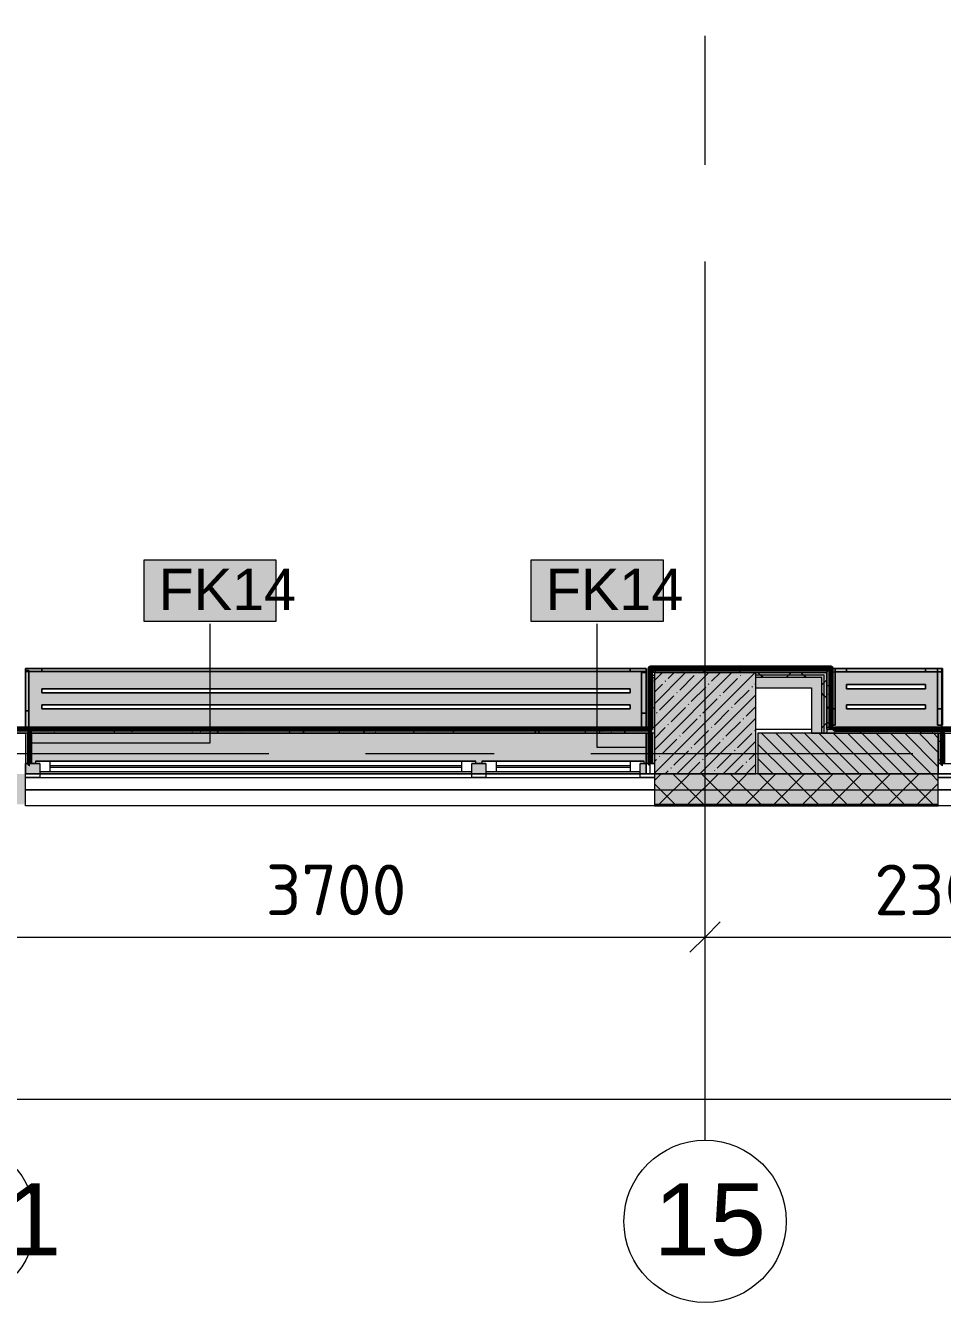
# Model space of a CAD drawing. Header units: millimetres. Extents: x -3817 to 677485, y -22715 to 103890.
# Drawn here: x 376093 to 380613, y -787 to 5509 of the extents above; entities that cross this region are included whole.
import ezdxf

# ---------------------------------------------------------------- set-up
doc = ezdxf.new("R2010")
doc.units = ezdxf.units.MM
doc.layers.add('PDF _Геометрия', color=7, linetype='Continuous', true_color=0x1d1d1d)
doc.layers.add('PDF _Сплошная заливка', color=7, linetype='Continuous', true_color=0xffffff)
doc.layers.add('PDF _Текст', color=7, linetype='Continuous')
doc.styles.add('PDF ArialMT', font='arial.ttf')
doc.styles.add('PDF GOST-Common', font='arial.ttf')
doc.styles.add('PDF ISOCPEUR', font='isocpeur.ttf')

msp = doc.modelspace()

# ---------------------------------------------------------------- hatches: boundary and pattern name
at = {"layer": 'PDF _Сплошная заливка', "true_color": 0xeae6de, "transparency": 33554559}
h = msp.add_hatch(color=254, dxfattribs=at)
h.paths.add_polyline_path([(376093.1, 2040), (379153.1, 2040), (379153.1, 2339.2), (376093.1, 2339.2)], flags=0)
h.paths.add_polyline_path([(376173.1, 2139.2), (376173.1, 2159.2), (379073.1, 2159.2), (379073.1, 2139.2), (377512.8, 2139.2)], flags=0)
h.paths.add_polyline_path([(376173.1, 2219.2), (376173.1, 2239.2), (379073.1, 2239.2), (379073.1, 2219.2), (377512.8, 2219.2)], flags=0)
at = {"layer": 'PDF _Сплошная заливка', "transparency": 33554559}
for points in [[(380042.9, 2319), (380062.9, 2319), (380062.9, 2339), (379192.9, 2339), (379192.9, 2319), (379763.4, 2319)], [(379172.9, 2039), (379192.9, 2039), (379192.9, 2294), (379172.9, 2294), (379172.9, 2040)], [(379192.9, 1819), (379692.9, 1819), (379692.9, 2319), (379192.9, 2319), (379192.9, 2239.4)], [(380042.9, 2049), (380062.9, 2049), (380062.9, 2319), (380042.9, 2319), (380042.9, 2239.4)], [(379192.9, 2019), (379192.9, 2039), (375427, 2039), (375427, 2019), (379013.2, 2019)]]:
    msp.add_hatch(color=256, dxfattribs=at).paths.add_polyline_path(points)
at = {"layer": 'PDF _Сплошная заливка', "true_color": 0xeae6de, "transparency": 33554559}
h = msp.add_hatch(color=254, dxfattribs=at)
h.paths.add_polyline_path([(380059.8, 2039.1), (380610, 2040), (380610, 2339), (380063.9, 2338.3), (380062.9, 2049), (380059.8, 2049)], flags=0)
h.paths.add_polyline_path([(380513.6, 2139), (380139.8, 2139), (380139.8, 2159), (380530, 2159), (380530, 2139)], flags=0)
h.paths.add_polyline_path([(380513.6, 2239), (380139.8, 2239.4), (380139.8, 2259), (380530, 2259), (380530, 2239)], flags=0)
at = {"layer": 'PDF _Сплошная заливка', "transparency": 33554559}
h = msp.add_hatch(color=256, dxfattribs=at)
h.paths.add_polyline_path([(379172.9, 2306.5), (379192.9, 2306.5), (379192.9, 2319), (379172.9, 2319)], flags=0)
h.paths.add_polyline_path([(380030.4, 2306.5), (380042.9, 2306.5), (380042.9, 2319), (379692.9, 2319), (379692.9, 2306.5), (379763.4, 2306.5)], flags=0)
h = msp.add_hatch(color=256, dxfattribs=at)
h.paths.add_polyline_path([(379192.9, 2294), (379192.9, 2306.5), (379172.9, 2306.5), (379172.9, 2294)], flags=0)
h.paths.add_polyline_path([(379692.9, 2294), (380030.4, 2294), (380030.4, 2306.5), (379692.9, 2306.5), (379692.9, 2298.9)], flags=0)
at = {"layer": 'PDF _Сплошная заливка', "true_color": 0xe7e7e7, "transparency": 33554559}
for points in [[(380017.9, 2244), (380017.9, 2294), (379692.9, 2294), (379692.9, 2244), (379967.9, 2244)], [(379967.9, 2019), (380017.9, 2019), (380017.9, 2244), (379967.9, 2244), (379967.9, 2239.4)]]:
    msp.add_hatch(color=254, dxfattribs=at).paths.add_polyline_path(points)
at = {"layer": 'PDF _Сплошная заливка', "true_color": 0xeae6de, "transparency": 33554559}
h = msp.add_hatch(color=254, dxfattribs=at)
h.paths.add_polyline_path([(376162.9, 1819.3), (379153.1, 1819.3), (379153.1, 2019), (376113.9, 2019), (376112.9, 1871), (376093.1, 1871), (376093.1, 1819.3)], flags=0)
h.paths.add_polyline_path([(379122.9, 1831), (378362.9, 1831), (378362.9, 1871), (378342.9, 1871), (378342.9, 1881), (379142.9, 1881), (379142.9, 1871), (379122.9, 1871)], flags=0)
h.paths.add_polyline_path([(378292.9, 1831), (376162.9, 1831), (376162.9, 1871), (376142.9, 1871), (376142.9, 1881), (378312.9, 1881), (378312.9, 1871), (378292.9, 1871)], flags=0)
at = {"layer": 'PDF _Сплошная заливка', "transparency": 33554559}
h = msp.add_hatch(color=256, dxfattribs=at)
h.paths.add_polyline_path([(380513.6, 1669), (380592.9, 1669), (380592.9, 1819), (379192.9, 1819), (379192.9, 1669), (379763.4, 1669)], flags=0)
h.paths.add_polyline_path([(388192.9, 1669), (389342.9, 1669), (389342.9, 1819), (388192.9, 1819)], flags=0)
h.paths.add_polyline_path([(402982.9, 1669), (402982.9, 1819), (398842.9, 1819), (398842.9, 1669), (401518.8, 1669)], flags=0)
h.paths.add_polyline_path([(386092.9, 1669), (386092.9, 1819), (385342.9, 1819), (385342.9, 1669), (385764.9, 1669)], flags=0)
h.paths.add_polyline_path([(392442.9, 1669), (393442.9, 1669), (393442.9, 1819), (392442.9, 1819)], flags=0)
h.paths.add_polyline_path([(397017.7, 1669), (397942.9, 1669), (397942.9, 1819), (394342.9, 1819), (394342.9, 1669), (395517.3, 1669)], flags=0)
h.paths.add_polyline_path([(375192.9, 1669), (376092.9, 1669), (376092.9, 1819), (374692.9, 1819), (374692.9, 1669)], flags=0)
h.paths.add_polyline_path([(366025.5, 1669), (366842.9, 1669), (366842.9, 1819), (366025.5, 1819), (366025.5, 1740.9)], flags=0)
h.paths.add_polyline_path([(384264.5, 1669), (384442.9, 1669), (384442.9, 1819), (383572.9, 1819), (383572.9, 1669)], flags=0)
h.paths.add_polyline_path([(369942.9, 1669), (370942.9, 1669), (370942.9, 1819), (369942.9, 1819)], flags=0)
h.paths.add_polyline_path([(372261.5, 1669), (372592.9, 1669), (372592.9, 1819), (371842.9, 1819), (371842.9, 1669)], flags=0)
h.paths.add_polyline_path([(365525.5, 1669), (365525.5, 1819), (365509.8, 1819), (365509.8, 1669)], flags=0)

# ---------------------------------------------------------------- linework, layer by layer
at = {"layer": 'PDF _Геометрия', "color": 231, "lineweight": 70, "true_color": 0xff80c0}
for points in [[(382491.9, 9578), (382491.9, 8969), (382491.9, 8968), (383821.9, 8968), (383821.9, 2460), (383552.9, 2460), (383551.9, 2460), (383551.9, 2040), (380082.9, 2040), (380082.9, 2039), (383552.9, 2039)], [(379172.9, 2040), (379172.9, 2339), (379171.9, 2339), (379171.9, 2040), (375428, 2040), (375428, 2339), (375428, 2340), (374932.9, 2340)]]:
    msp.add_lwpolyline(points, dxfattribs=at)
at = {"layer": 'PDF _Геометрия', "color": 253, "lineweight": 9, "true_color": 0xaaaaaa}
for points in [[(379442.9, 4822.4), (379442.9, 5457.4)], [(379442.9, 12.7), (379442.9, 2512.7), (379442.9, 4346.2)], [(375705, 1919), (377292.5, 1919)], [(377768.8, 1919), (378403.8, 1919)], [(378880, 1919), (380467.5, 1919)], [(376212.9, 1861), (378242.9, 1861)], [(378242.9, 1851), (376212.9, 1851)], [(378412.9, 1861), (379072.9, 1861)], [(379072.9, 1851), (378412.9, 1851)], [(379192.9, 1871), (379153.1, 1871)], [(380613.6, 1871), (380592.9, 1871)], [(376092.9, 1801), (379192.9, 1801)], [(380592.9, 1801), (383572.9, 1801)]]:
    msp.add_lwpolyline(points, dxfattribs=at)
at = {"layer": 'PDF _Геометрия', "color": 7, "lineweight": 9}
for points in [[(377329, 2872), (376675.9, 2872), (376675.9, 2572), (377329, 2572)], [(379237.6, 2872), (378584.5, 2872), (378584.5, 2572), (379237.6, 2572)], [(379692.9, 2319), (379192.9, 2319), (379192.9, 1819), (379692.9, 1819)], [(379192.9, 2244), (379192.9, 2294)]]:
    msp.add_lwpolyline(points, close=True, dxfattribs=at)
for points in [[(376120.4, 1972.6), (377002.5, 1972.6), (377002.5, 2558.1)], [(379150.6, 1949.8), (378911.1, 1949.8), (378911.1, 2558.1)], [(379192.9, 2319), (379239.5, 2319), (379192.9, 2319), (379172.9, 2319)], [(379172.9, 2306.5), (379192.9, 2306.5)], [(379172.9, 2294), (379192.9, 2294)], [(380030.4, 2019), (380030.4, 2244), (380030.4, 2294), (380030.4, 2306.5), (379692.9, 2306.5)], [(380017.9, 2019), (380017.9, 2244), (380017.9, 2294), (379692.9, 2294)], [(379172.9, 2039), (375428, 2039)], [(380042.9, 2039), (380042.9, 2019)], [(379702.9, 1819), (380592.9, 1819)], [(379192.9, 1740), (380592.9, 1740)], [(379192.9, 1669), (380592.9, 1669)], [(379192.9, 1666), (380592.9, 1666)], [(365472.9, 1014.4), (366042.9, 1014.4), (369642.9, 1014.4), (370442.9, 1014.4), (374942.9, 1014.4), (375742.9, 1014.4), (379442.9, 1014.4), (381742.9, 1014.4), (383942.9, 1014.4), (387742.9, 1014.4), (392942.9, 1014.4), (393742.9, 1014.4), (397842.9, 1014.4), (399242.9, 1014.4), (402142.9, 1014.4), (402842.9, 1014.4), (407942.9, 1014.4), (411842.9, 1014.4), (411842.9, 1134.4)], [(379442.9, 820.4), (379442.9, 1014.4), (379442.9, 1134.4)], [(365472.9, 214.4), (411962.9, 214.4)]]:
    msp.add_lwpolyline(points, dxfattribs=at)
at = {"layer": 'PDF _Геометрия', "color": 9, "lineweight": 9, "true_color": 0xc0c0c0}
for points in [[(379692.9, 2244), (379967.9, 2244), (379967.9, 2019), (380042.9, 2019), (383572.9, 2019), (383572.9, 2039), (383572.9, 2439), (383842.9, 2439)], [(380042.9, 2039), (380042.9, 2244), (380042.9, 2306.5), (380042.9, 2319), (379239.5, 2319), (380042.9, 2319), (380042.9, 2049), (380062.9, 2049), (380062.9, 2319), (380062.9, 2339), (379192.9, 2339), (379172.9, 2339), (379172.9, 2319), (379172.9, 2306.5), (379172.9, 2294), (379172.9, 2049), (379192.9, 2049), (379192.9, 2244), (379192.9, 2039), (379192.9, 2019), (375427, 2019), (376092.9, 2019), (376092.9, 1819), (376092.9, 1871)], [(379192.9, 2319), (379172.9, 2319), (379172.9, 2306.5), (379172.9, 2294), (379172.9, 2040)], [(379172.9, 2319), (379172.9, 2306.5), (379172.9, 2294)], [(379153.1, 2019), (379171.9, 2019)], [(379172.9, 1819), (379172.9, 1871), (379192.9, 1871), (379192.9, 2019), (379172.9, 2019)], [(379692.9, 2039), (379967.9, 2039)], [(380592.9, 1871), (380592.9, 1819), (380592.9, 2019), (379702.9, 2019), (379702.9, 1819)], [(383552.9, 2039), (380042.9, 2039), (380082.9, 2039)], [(379192.9, 1819), (376092.9, 1819)], [(383572.9, 1819), (380592.9, 1819)]]:
    msp.add_lwpolyline(points, dxfattribs=at)
at = {"layer": 'PDF _Геометрия', "color": 8, "lineweight": 9, "true_color": 0x808080}
for points in [[(376093.1, 2339.2), (379153.1, 2339.2), (379153.1, 2040), (379153.1, 2339.2), (376093.1, 2339.2), (376093.1, 2040)], [(376093.1, 2339.2), (376093.1, 2329.3)], [(379153.1, 2339.2), (379153.1, 2323.2)], [(380084.6, 2339.1), (380063, 2339.1)], [(380084.6, 2339.1), (380063, 2339.1)], [(380610, 2040), (380610, 2339), (380063.9, 2339), (380610, 2339)], [(376093.1, 2329.3), (376090.5, 2329.3)], [(376093.1, 2329.3), (376090.5, 2329.3)], [(376173.1, 2239.2), (379073.1, 2239.2), (379073.1, 2219.2), (376173.1, 2219.2)], [(376173.1, 2239.2), (376173.1, 2219.2), (379073.1, 2219.2), (379073.1, 2239.2)], [(380139.8, 2239), (380139.8, 2259), (380530, 2259), (380530, 2239)], [(376173.1, 2159.2), (379073.1, 2159.2), (379073.1, 2139.2), (376173.1, 2139.2)], [(376173.1, 2159.2), (376173.1, 2139.2), (379073.1, 2139.2), (379073.1, 2159.2)], [(380139.8, 2139), (380139.8, 2159), (380530, 2159), (380530, 2139)], [(380139.8, 2139), (380530, 2139), (380530, 2159), (380139.8, 2159)], [(376093.1, 2049.3), (376090.5, 2049.3)], [(379153.1, 2019), (379153.1, 1819.3), (376093.1, 1819.3), (376093.1, 1871), (376093.1, 1819.3), (379153.1, 1819.3)], [(380059.8, 2049), (380059.8, 2039.1), (380082.9, 2039.1), (380059.8, 2039.1)]]:
    msp.add_lwpolyline(points, close=True, dxfattribs=at)
for points in [[(376093.1, 2339.2), (379153.1, 2339.2), (376093.1, 2339.2)], [(379073.1, 2339.2), (376173.1, 2339.2), (379073.1, 2339.2)], [(380084.6, 2339), (380589.6, 2339), (380084.6, 2339)], [(380140, 2339), (380530, 2339), (380140, 2339)], [(380613.6, 2339.1), (380589.6, 2339.1), (380613.6, 2339.1), (380589.6, 2339.1), (380613.6, 2339.1), (380613.6, 2059.1), (380610, 2059.1), (380613.6, 2059.1)], [(380530, 2239.4), (380530, 2259), (380139.8, 2259), (380139.8, 2239.4)], [(380139.8, 2239), (380530, 2239)]]:
    msp.add_lwpolyline(points, dxfattribs=at)
at = {"layer": 'PDF _Геометрия', "color": 254, "lineweight": 9, "true_color": 0xd5d3cf}
for points in [[(376173.1, 2339.2), (376173.1, 2323.2)], [(379073.1, 2339.2), (379073.1, 2323.2)], [(380530, 2339), (380530, 2323)], [(376109.4, 2129.3), (376093.1, 2129.3)], [(379152.9, 2119.2), (379128.9, 2119.2)], [(380084.6, 2139.1), (380063.9, 2139.1)], [(380610, 2139.1), (380589.6, 2139.1)]]:
    msp.add_lwpolyline(points, close=True, dxfattribs=at)
at = {"layer": 'PDF _Геометрия', "color": 231, "lineweight": 70, "true_color": 0xff80c0}
msp.add_lwpolyline([(380063.9, 2339), (380063.9, 2340), (379172.9, 2340), (379171.9, 2340), (379171.9, 2059.5), (379172.9, 2059.5), (379172.9, 2339), (380062.9, 2339), (380062.9, 2049), (380063.9, 2049)], close=True, dxfattribs=at)
at = {"layer": 'PDF _Геометрия', "color": 253, "lineweight": 9, "true_color": 0x9b9b9b}
for points in [[(379241.9, 2335), (379236.9, 2326.3)], [(379279.4, 2339), (379278.5, 2337.4)], [(379333, 2324.6), (379328, 2333.3)], [(379349.8, 2339), (379346.5, 2333.4)], [(379596.2, 2339), (379592.3, 2332.3)], [(379665.3, 2336.9), (379660.3, 2328.2)], [(379714.8, 2333.9), (379711.9, 2339)], [(379200.2, 2323.8), (379197.5, 2319)], [(379371.4, 2319), (379369.6, 2322.1)], [(379441.8, 2319), (379437.7, 2326.2)], [(379446, 2322.7), (379443.8, 2319)], [(379617.8, 2319), (379615.4, 2323.2)], [(379793.8, 2319), (379793.1, 2320.2)], [(380047.1, 2327.6), (380042.1, 2319)], [(380043.8, 2254.3), (380053.8, 2254.3)], [(380054.2, 2218), (380049.2, 2209.2)], [(380050.1, 2149.9), (380045.1, 2141.2)], [(380061.3, 2108.3), (380056.2, 2099.6)], [(376110.2, 2031.4), (376105.2, 2022.7)], [(376149.8, 2039), (376146.8, 2033.8)], [(376154.8, 2038.2), (376154.4, 2039)], [(376219.8, 2038.4), (376214.8, 2029.7)], [(376236.3, 2019), (376233, 2024.6)], [(376314.3, 2019.1), (376314.2, 2019)], [(376465.6, 2037.3), (376460.6, 2028.6)], [(376533.6, 2033.3), (376528.6, 2024.5)], [(376578.2, 2036.3), (376576.7, 2039)], [(376619.9, 2025.2), (376614.8, 2033.9)], [(376748.1, 2039), (376747.9, 2038.7)], [(376915.4, 2024), (376912.5, 2019)], [(376933.6, 2030.4), (376928.7, 2039)], [(376957.1, 2035.2), (376952, 2026.4)], [(376994.5, 2039), (376993.7, 2037.6)], [(377001.7, 2034.4), (376999, 2039)], [(377043.3, 2023.3), (377038.3, 2032)], [(377064.9, 2039), (377061.7, 2033.5)], [(377081, 2019), (377079.9, 2020.8)], [(377161.2, 2022.9), (377158.9, 2019)], [(377179.4, 2031.5), (377175, 2039)], [(377311.2, 2039), (377307.4, 2032.4)], [(377357.1, 2028.5), (377352.1, 2037.2)], [(377380.5, 2037), (377375.5, 2028.3)], [(377397.7, 2019), (377393.7, 2026)], [(377466.8, 2021.4), (377461.7, 2030.1)], [(377644.1, 2019), (377639.4, 2027.1)], [(377738.9, 2037.7), (377738.1, 2039)], [(377762.3, 2027.8), (377757.3, 2019.1)], [(377803.9, 2038.9), (377798.9, 2030.2)], [(377820.1, 2019), (377817.1, 2024.1)], [(377909.5, 2039), (377908.6, 2037.3)], [(378008, 2026.7), (378003.6, 2019)], [(378076.1, 2022.6), (378074, 2019)], [(378155.9, 2039), (378154.3, 2036.2)], [(378162.3, 2035.8), (378160.5, 2039)], [(378204, 2024.7), (378198.9, 2033.4)], [(378226.3, 2039), (378222.3, 2032.1)], [(378321.8, 2021.5), (378320.3, 2019)], [(378517.7, 2029.9), (378512.7, 2038.6)], [(378585.8, 2033.9), (378582.8, 2039)], [(378609.2, 2031.6), (378604.1, 2022.9)], [(378627.4, 2022.8), (378622.4, 2031.5)], [(378648.6, 2039), (378645.8, 2034)], [(378664.8, 2019), (378664, 2020.3)], [(378763.5, 2030.9), (378758.8, 2039)], [(378813.3, 2019.3), (378813.1, 2019)], [(378854.9, 2030.5), (378849.9, 2021.8)], [(378922.9, 2026.4), (378918.7, 2019)], [(378941.2, 2028), (378936.1, 2036.7)], [(378981.5, 2019), (378977.8, 2025.5)], [(379050.8, 2020.9), (379045.8, 2029.6)], [(379071, 2039), (379069.2, 2035.9)], [(379168.7, 2025.3), (379165, 2019)], [(380043.8, 2071.4), (380053.8, 2071.4)], [(380055.3, 2049), (380055.1, 2049.2)], [(380074.3, 2040.9), (380084.3, 2040.9)], [(380083.6, 2025), (380080.1, 2019)], [(380101.8, 2029.3), (380096.8, 2038.1)], [(380165.7, 2040.9), (380175.7, 2040.9)], [(380169.8, 2033.4), (380166.6, 2039)], [(380211.5, 2022.3), (380206.4, 2031)], [(380248.6, 2019), (380248.1, 2019.8)], [(380257.1, 2040.9), (380267.2, 2040.9)], [(380302.8, 2039), (380297.9, 2030.4)], [(380347.5, 2030.4), (380342.6, 2039)], [(380440, 2040.9), (380450.1, 2040.9)], [(380507, 2026.9), (380502.5, 2019)], [(380525.2, 2027.4), (380520.2, 2036.2)], [(380531.5, 2040.9), (380541.5, 2040.9)], [(380548.7, 2038.1), (380543.6, 2029.4)], [(380565.3, 2019), (380561.9, 2025)], [(380592.4, 2040.9), (380602.5, 2040.9)], [(380616.7, 2034), (380611.7, 2025.3)], [(376106.1, 1963.3), (376101.1, 1954.6)], [(376111.9, 2010.4), (376112.9, 2010.4)], [(380592.9, 1980), (380602.5, 1980)], [(376112.9, 1914.1), (376112.2, 1913)], [(380612.6, 1937.1), (380607.6, 1945.8)], [(376111.9, 1888.5), (376112.9, 1888.5)], [(380592.9, 1888.5), (380602.5, 1888.5)], [(380593.3, 1871.5), (380593, 1871)], [(380612.9, 1875.6), (380611.7, 1877.8)]]:
    msp.add_lwpolyline(points, dxfattribs=at)
at = {"layer": 'PDF _Геометрия', "color": 7, "lineweight": 9, "true_color": 0xefefef}
msp.add_lwpolyline([(380062.9, 2339), (380060.6, 2339)], dxfattribs=at)
at = {"layer": 'PDF _Геометрия', "color": 254, "lineweight": 9, "true_color": 0xd5d3cf}
for points in [[(380063.9, 2323), (380084.6, 2323), (380084.6, 2339)], [(380084.6, 2339), (380084.6, 2323), (380084.6, 2339)], [(380140, 2323), (380140, 2339), (380140, 2323)], [(380610, 2323), (380589.6, 2323), (380589.6, 2339)], [(380589.6, 2323), (380589.6, 2339), (380589.6, 2323)], [(376101.1, 2329.3), (376109.4, 2329.3), (376101.1, 2329.3), (376109.4, 2329.3), (376109.4, 2323.2), (376093.1, 2323.2)], [(376109.4, 2323.2), (376109.4, 2329.3), (376109.4, 2323.2)]]:
    msp.add_lwpolyline(points, dxfattribs=at)
at = {"layer": 'PDF _Геометрия', "color": 254, "lineweight": 9, "true_color": 0xdfdfdf}
for points in [[(380084.6, 2339), (380063.9, 2339)], [(380610, 2323), (380610, 2339), (380589.6, 2339)], [(376093.1, 2323.2), (376093.1, 2329.3)]]:
    msp.add_lwpolyline(points, dxfattribs=at)
at = {"layer": 'PDF _Геометрия', "color": 9, "lineweight": 9, "true_color": 0xbfbfbf}
for points in [[(380063.9, 2339), (380084.6, 2339)], [(380589.6, 2339), (380610, 2339), (380610, 2323)], [(376093.1, 2329.3), (376093.1, 2323.2)], [(380613.6, 2059.1), (380613.6, 2139.1), (380610, 2139.1), (380613.6, 2139.1)]]:
    msp.add_lwpolyline(points, dxfattribs=at)
at = {"layer": 'PDF _Геометрия', "color": 253, "lineweight": 9, "true_color": 0xaba79f}
for points in [[(380084.6, 2339), (380084.6, 2059.1), (380063.9, 2059.1), (380084.6, 2059.1), (380084.6, 2323)], [(380589.6, 2323), (380084.6, 2323), (380589.6, 2323), (380589.6, 2059.1), (380589.6, 2339)], [(376093.1, 2329.3), (376099.7, 2329.3)], [(376101.1, 2329.3), (376109.4, 2329.3), (376109.4, 2049.3), (376109.4, 2323.2)], [(379153.1, 2323.2), (376109.4, 2323.2), (379153.1, 2323.2)], [(376173.1, 2323.2), (379073.1, 2323.2), (376173.1, 2323.2)], [(380084.6, 2323), (380084.6, 2139.1), (380084.6, 2323)], [(380140, 2323), (380530, 2323), (380140, 2323)], [(380589.6, 2323), (380589.6, 2139.1), (380589.6, 2323)], [(380139.8, 2239.4), (380139.8, 2239)], [(380530, 2239), (380530, 2239.4)]]:
    msp.add_lwpolyline(points, dxfattribs=at)
at = {"layer": 'PDF _Геометрия', "color": 9, "lineweight": 9, "true_color": 0xcbc7bf}
msp.add_lwpolyline([(376099.7, 2329.3), (376093.1, 2329.3)], close=True, dxfattribs=at)
for points in [[(376093.1, 2329.3), (376099.7, 2329.3)], [(376113.9, 2019), (379153.1, 2019)]]:
    msp.add_lwpolyline(points, dxfattribs=at)
at = {"layer": 'PDF _Геометрия', "color": 254, "lineweight": 9, "true_color": 0xeae9e7}
for points in [[(376093.1, 2323.2), (376109.4, 2323.2)], [(380063.9, 2323), (380084.6, 2323)], [(380589.6, 2323), (380610, 2323)]]:
    msp.add_lwpolyline(points, dxfattribs=at)
at = {"layer": 'PDF _Геометрия', "color": 253, "lineweight": 9, "true_color": 0xaba79f}
for points in [[(376109.4, 2129.3), (376109.4, 2323.2)], [(379128.9, 2040), (379128.9, 2319.2), (379128.9, 2119.2), (379128.9, 2319.2)], [(379152.9, 2319.2), (379128.9, 2319.2)], [(379152.9, 2319.2), (379128.9, 2319.2)], [(379152.9, 2040), (379152.9, 2319.2), (379152.9, 2119.2), (379152.9, 2319.2)], [(376109.4, 2049.3), (376093.1, 2049.3)], [(380610, 2059.1), (380589.6, 2059.1)]]:
    msp.add_lwpolyline(points, close=True, dxfattribs=at)
at = {"layer": 'PDF _Геометрия', "color": 253, "lineweight": 9, "true_color": 0x9b9b9b}
for points in [[(379180.8, 2283.5), (379185.8, 2274.8)], [(379188.9, 2147.4), (379192.9, 2140.6)], [(379192.9, 2193.3), (379190.3, 2193.3)], [(379192.9, 2132.4), (379190.3, 2132.4)], [(379192.9, 2040.9), (379190.3, 2040.9)]]:
    msp.add_lwpolyline(points, close=True, dxfattribs=at)
at = {"layer": 'PDF _Геометрия', "lineweight": 9}
for points in [[(379192.9, 2278.7), (379233.2, 2319)], [(379192.9, 2164.7), (379347.2, 2319)], [(379192.9, 2050.6), (379461.3, 2319)], [(379192.9, 1936.6), (379575.3, 2319)], [(379192.9, 1822.5), (379689.3, 2319)], [(379246.6, 2275.4), (379249, 2277.8)], [(379260.8, 2289.7), (379290.2, 2319)], [(379317.9, 2232.6), (379389.1, 2303.9)], [(379403.4, 2318.2), (379404.2, 2319)], [(379474.7, 2275.4), (379518.3, 2319)], [(379531.7, 2218.4), (379603, 2289.7)], [(379617.2, 2303.9), (379619.6, 2306.3)], [(379631.5, 2318.2), (379632.3, 2319)], [(379728.8, 2294), (379716.3, 2306.5), (379703.8, 2319)], [(379842.4, 2294), (379854.9, 2306.5), (379867.4, 2319)], [(379940.9, 2294), (379928.4, 2306.5), (379915.9, 2319)], [(380017.9, 2257.4), (380030.4, 2269.9), (380042.9, 2282.4)], [(379192.9, 2221.7), (379232.3, 2261.2)], [(379218.1, 2132.8), (379289.4, 2204.1)], [(379303.4, 1819), (379692.9, 2208.5)], [(379303.6, 2218.4), (379306, 2220.8)], [(379374.9, 2175.6), (379446.2, 2246.9)], [(379460.4, 2261.2), (379462.8, 2263.5)], [(379517.4, 2204.1), (379519.8, 2206.5)], [(379588.7, 2161.4), (379660, 2232.6)], [(379674.3, 2246.9), (379676.6, 2249.3)], [(379688.5, 2261.2), (379692.9, 2265.5)], [(380042.9, 2192), (380030.4, 2204.5), (380017.9, 2217)], [(379275.1, 2075.8), (379346.4, 2147.1)], [(379360.6, 2161.4), (379363, 2163.7)], [(379431.9, 2118.6), (379503.2, 2189.9)], [(379574.5, 2147.1), (379576.8, 2149.5)], [(379645.8, 2104.3), (379692.9, 2151.5)], [(379203.8, 2118.6), (379206.2, 2121)], [(379332.1, 2018.8), (379403.4, 2090.1)], [(379417.4, 1819), (379692.9, 2094.4)], [(379417.7, 2104.3), (379420, 2106.7)], [(379488.9, 2061.6), (379560.2, 2132.8)], [(379631.5, 2090.1), (379633.9, 2092.4)], [(379192.9, 1993.6), (379246.6, 2047.3)], [(379260.8, 2061.6), (379263.2, 2063.9)], [(379389.1, 1961.8), (379460.4, 2033.1)], [(379474.7, 2047.3), (379477.1, 2049.7)], [(379546, 2004.5), (379617.2, 2075.8)], [(379603, 1947.5), (379674.3, 2018.8)], [(379688.5, 2033.1), (379690.9, 2035.4)], [(379920.9, 1819), (379720.9, 2019)], [(380141.6, 1669), (379991.6, 1819), (379791.6, 2019)], [(380062.3, 1819), (379862.3, 2019)], [(380283.1, 1669), (380133.1, 1819), (379933.1, 2019)], [(380203.8, 1819), (380003.8, 2019)], [(380017.9, 2045.3), (380030.4, 2057.8), (380042.9, 2070.3)], [(380424.5, 1669), (380274.5, 1819), (380074.5, 2019)], [(380345.2, 1819), (380145.2, 2019)], [(380565.9, 1669), (380415.9, 1819), (380215.9, 2019)], [(380486.6, 1819), (380286.6, 2019)], [(380592.9, 1783.4), (380557.3, 1819), (380357.3, 2019)], [(380592.9, 1854.1), (380428, 2019)], [(380592.9, 1924.9), (380498.7, 2019)], [(380592.9, 1995.6), (380569.5, 2019)], [(379232.3, 1919), (379303.6, 1990.3)], [(379317.9, 2004.5), (379320.2, 2006.9)], [(379446.2, 1904.7), (379517.4, 1976)], [(379531.5, 1819), (379692.9, 1980.4)], [(379531.7, 1990.3), (379534.1, 1992.7)], [(380000.2, 1669), (379850.2, 1819), (379702.9, 1966.3)], [(379192.9, 1879.6), (379203.8, 1890.5)], [(379218.1, 1904.7), (379220.4, 1907.1)], [(379289.4, 1862), (379360.6, 1933.3)], [(379374.9, 1947.5), (379377.3, 1949.9)], [(379431.9, 1890.5), (379434.3, 1892.9)], [(379503.2, 1847.7), (379574.5, 1919)], [(379588.7, 1933.3), (379591.1, 1935.6)], [(379660, 1890.5), (379692.9, 1923.4)], [(379779.5, 1819), (379702.9, 1895.6)], [(379246.4, 1819), (379260.8, 1833.5)], [(379275.1, 1847.7), (379277.5, 1850.1)], [(379360.4, 1819), (379417.7, 1876.2)], [(379488.9, 1833.5), (379491.3, 1835.8)], [(379588.5, 1819), (379631.5, 1862)], [(379645.5, 1819), (379692.9, 1866.3)], [(379645.8, 1876.2), (379648.1, 1878.6)], [(379192.9, 1785.9), (379225.9, 1819)], [(379293.1, 1669), (379192.9, 1769.2)], [(379217.4, 1669), (379367.4, 1819)], [(379434.5, 1669), (379284.5, 1819)], [(379358.8, 1669), (379508.8, 1819)], [(379575.9, 1669), (379425.9, 1819)], [(379474.5, 1819), (379474.7, 1819.2)], [(379500.2, 1669), (379650.2, 1819)], [(379717.4, 1669), (379567.4, 1819)], [(379641.6, 1669), (379791.6, 1819)], [(379858.8, 1669), (379708.8, 1819), (379702.9, 1824.9)], [(379783.1, 1669), (379933.1, 1819)], [(379924.5, 1669), (380074.5, 1819)], [(380065.9, 1669), (380215.9, 1819)], [(380207.3, 1669), (380357.3, 1819)], [(380348.7, 1669), (380498.7, 1819)], [(380490.2, 1669), (380592.9, 1771.7)]]:
    msp.add_lwpolyline(points, dxfattribs=at)
at = {"layer": 'PDF _Геометрия', "color": 9, "lineweight": 9, "true_color": 0xbfbfbf}
msp.add_lwpolyline([(376093.1, 2129.3), (376090.5, 2129.3)], close=True, dxfattribs=at)
at = {"layer": 'PDF _Геометрия', "color": 231, "lineweight": 9, "true_color": 0xff80c0}
msp.add_lwpolyline([(375428, 2039), (379172.9, 2039), (379172.9, 2040)], dxfattribs=at)
at = {"layer": 'PDF _Геометрия', "color": 9, "lineweight": 9, "true_color": 0xc0c0c0}
for points in [[(376112.9, 1871), (376112.9, 2019), (376092.9, 2019), (376092.9, 1871)], [(380612.9, 1871), (380612.9, 2019), (380592.9, 2019), (380592.9, 1871)], [(376092.9, 1661), (376092.9, 1819), (379192.9, 1819), (379192.9, 1661)], [(380592.9, 1819), (379192.9, 1819), (379192.9, 1661), (380592.9, 1661)], [(380592.9, 1661), (380592.9, 1819), (383572.9, 1819), (383572.9, 1661)]]:
    msp.add_lwpolyline(points, close=True, dxfattribs=at)
at = {"layer": 'PDF _Геометрия', "color": 7, "lineweight": 70, "true_color": 0xffd2ff}
for points in [[(376113.9, 1871), (376113.9, 2019), (376112.9, 2019), (376112.9, 1871)], [(379172.9, 1871), (379172.9, 2019), (379171.9, 2019), (379171.9, 1871)], [(380613.9, 1871), (380613.9, 2019), (380612.9, 2019), (380612.9, 1871)]]:
    msp.add_lwpolyline(points, close=True, dxfattribs=at)
at = {"layer": 'PDF _Геометрия', "color": 253, "lineweight": 13, "true_color": 0xaaaaaa}
for points in [[(376092.9, 1801), (376092.9, 1871), (376162.9, 1871), (376162.9, 1801)], [(378312.9, 1881), (376142.9, 1881), (376142.9, 1871), (376162.9, 1871), (376162.9, 1831), (378292.9, 1831), (378292.9, 1871), (378312.9, 1871)], [(378292.9, 1801), (378292.9, 1871), (378362.9, 1871), (378362.9, 1801)], [(379142.9, 1881), (378342.9, 1881), (378342.9, 1871), (378362.9, 1871), (378362.9, 1831), (379122.9, 1831), (379122.9, 1871), (379142.9, 1871)], [(379122.9, 1801), (379122.9, 1871), (379192.9, 1871), (379192.9, 1801)], [(380592.9, 1801), (380592.9, 1871), (380662.9, 1871), (380662.9, 1801)]]:
    msp.add_lwpolyline(points, close=True, dxfattribs=at)
at = {"layer": 'PDF _Геометрия', "color": 9, "lineweight": 9, "true_color": 0xc0bcb4}
for points in [[(376162.9, 1871), (376093.1, 1871)], [(378362.9, 1871), (378292.9, 1871)], [(379153.1, 1871), (379122.9, 1871)]]:
    msp.add_lwpolyline(points, dxfattribs=at)
at = {"layer": 'PDF _Геометрия', "color": 253, "lineweight": 13, "true_color": 0xaaaaaa}
for points in [[(376142.9, 1881), (378312.9, 1881)], [(376212.9, 1881), (376212.9, 1831)], [(378242.9, 1881), (378242.9, 1831)], [(378342.9, 1881), (379142.9, 1881)], [(378412.9, 1881), (378412.9, 1831)], [(379072.9, 1881), (379072.9, 1831)]]:
    msp.add_lwpolyline(points, dxfattribs=at)
at = {"layer": 'PDF _Геометрия', "color": 116, "lineweight": 13, "true_color": 0x008040}
for points in [[(379192.9, 1740), (376092.9, 1740)], [(383572.9, 1740), (380592.9, 1740)]]:
    msp.add_lwpolyline(points, close=True, dxfattribs=at)
at = {"layer": 'PDF _Геометрия', "color": 7, "lineweight": 20}
msp.add_lwpolyline([(379517.9, 1089.4), (379442.9, 1014.4), (379367.9, 939.4)], dxfattribs=at)
at = {"layer": 'PDF _Геометрия', "color": 253, "lineweight": 9, "true_color": 0xaaaaaa}
for centre in [(375742.9, -387.3), (379442.9, -387.3)]:
    msp.add_circle(centre, 400, dxfattribs=at)
at = {"layer": 'PDF _Геометрия', "color": 253, "lineweight": 20, "true_color": 0xaaaaaa}
for centre in [(375742.9, -387.3), (379442.9, -387.3)]:
    msp.add_circle(centre, 400, dxfattribs=at)
at = {"layer": 'PDF _Сплошная заливка', "lineweight": 9, "transparency": 33554559}
for points in [[(377329, 2872), (376675.9, 2872), (377329, 2572), (376675.9, 2572)], [(379237.6, 2872), (378584.5, 2872), (379237.6, 2572), (378584.5, 2572)]]:
    msp.add_solid(points, dxfattribs=at)
at = {"layer": 'PDF _Сплошная заливка', "lineweight": 35, "transparency": 33554559}
for points in [[(379172.9, 2319), (379192.9, 2319), (379172.9, 2339), (379192.9, 2339)], [(379192.9, 2049), (379192.9, 2294), (379172.9, 2049), (379172.9, 2294)], [(380030.4, 2019), (380030.4, 2294), (380017.9, 2019), (380017.9, 2294)], [(380042.9, 2019), (380042.9, 2306.5), (380030.4, 2019), (380030.4, 2306.5)], [(376092.9, 1871), (376112.9, 1871), (376092.9, 2019), (376112.9, 2019)], [(379702.9, 1819), (380592.9, 1819), (379702.9, 2019), (380592.9, 2019)], [(380042.9, 2019), (383572.9, 2019), (380042.9, 2039), (383572.9, 2039)], [(380592.9, 1871), (380612.9, 1871), (380592.9, 2019), (380612.9, 2019)]]:
    msp.add_solid(points, dxfattribs=at)
at = {"layer": 'PDF _Сплошная заливка', "color": 254, "lineweight": 35, "true_color": 0xffb9dc, "transparency": 33554559}
for points in [[(379171.9, 2040), (379172.9, 2040), (379171.9, 2239.4)], [(379171.9, 2059.5), (379172.9, 2059.5), (379171.9, 2239.4)], [(380062.9, 2049), (380063.9, 2049), (380062.9, 2239.4)], [(379172.9, 2039), (379171.9, 2040), (379013.2, 2039)]]:
    msp.add_solid(points, dxfattribs=at)
at = {"layer": 'PDF _Сплошная заливка', "color": 7, "lineweight": 35, "true_color": 0xffd2ff, "transparency": 33554559}
for points in [[(379171.9, 1871), (379172.9, 1871), (379171.9, 2019)], [(380612.9, 1871), (380613.9, 1871), (380612.9, 2019)]]:
    msp.add_solid(points, dxfattribs=at)

# ---------------------------------------------------------------- texts
at = {"layer": 'PDF _Текст', "attachment_point": 4}
for s, insert, char_height, style in [('FK14', (376748.8, 2728.6), 203.2, 'PDF GOST-Common'), ('FK14', (378657.4, 2728.6), 203.2, 'PDF GOST-Common'), ('3700', (377276.9, 1247.1), 250.11, 'PDF ISOCPEUR'), ('2300', (380276.9, 1247.1), 250.11, 'PDF ISOCPEUR')]:
    msp.add_mtext(s, dxfattribs=dict(at, insert=insert, char_height=char_height, style=style))
at = {"layer": 'PDF _Текст', "color": 9, "true_color": 0xbebebe, "char_height": 355.6, "attachment_point": 4, "style": 'PDF ArialMT'}
for s, insert in [('14/1', (375302.6, -380)), ('15', (379190.3, -380))]:
    msp.add_mtext(s, dxfattribs=dict(at, insert=insert))

doc.saveas('drawing.dxf')
